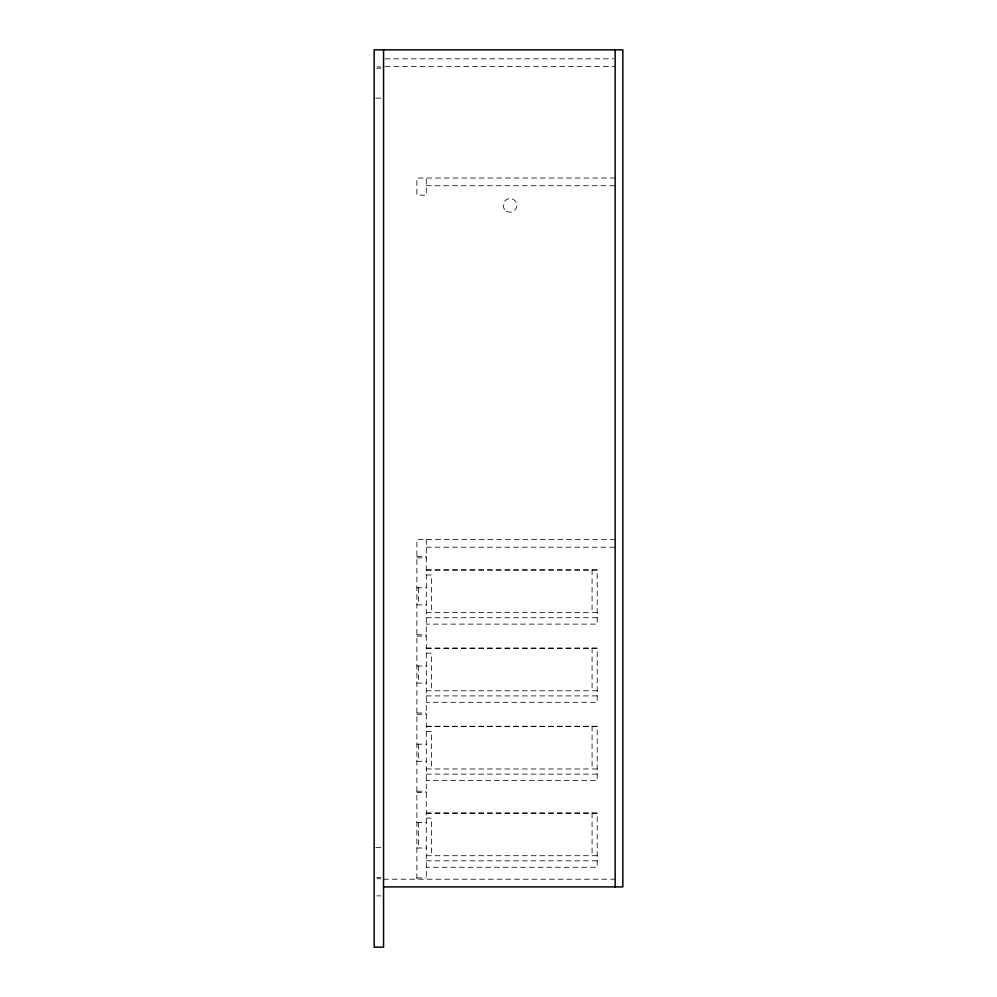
<?xml version="1.0" encoding="UTF-8"?>
<svg xmlns="http://www.w3.org/2000/svg" width="997" height="997" viewBox="0 0 997 997"><rect width="100%" height="100%" fill="white"/><g stroke="black" fill="none" stroke-linecap="round" stroke-linejoin="round"><path stroke-width="0.75" stroke-dasharray="4.99 3.74" d="M385.116 58.823L613.591 58.823M385.116 66.512L615.149 66.512M376.841 66.936L380.879 66.936M376.841 68.22L380.879 68.22M375.869 98.13L383.558 98.13M615.149 178.039L416.883 178.039L416.883 195.125L426.292 195.125L426.292 178.039M426.292 185.729L615.149 185.729M615.149 539.514L416.883 539.514L416.883 879.217M426.292 547.216L615.149 547.216M416.883 556.613L426.292 556.613M416.883 557.896L426.292 557.896M426.292 569.86L597.203 569.86L597.203 624.122L426.292 624.122M426.292 570.11L597.203 570.11M426.292 574.982L431.414 574.982L431.414 612.582M416.883 587.806L426.292 587.806M416.883 604.892L426.292 604.892M426.292 612.582L597.203 612.582M426.292 617.716L597.203 617.716M416.883 634.802L426.292 634.802M416.883 636.086L426.292 636.086M426.292 648.05L597.203 648.05L597.203 702.312L426.292 702.312M426.292 648.312L597.203 648.312M426.292 653.172L431.414 653.172L431.414 690.784M416.883 665.996L426.292 665.996M416.883 683.082L426.292 683.082M426.292 690.784L597.203 690.784M426.292 695.906L597.203 695.906M416.883 712.992L426.292 712.992M416.883 714.276L426.292 714.276M426.292 726.24L597.203 726.24L597.203 780.514L426.292 780.514M426.292 726.501L597.203 726.501M426.292 731.374L431.414 731.374L431.414 768.974M416.883 744.186L426.292 744.186M416.883 761.284L426.292 761.284M426.292 768.974L597.203 768.974M426.292 774.096L597.203 774.096M416.883 791.194L426.292 791.194M416.883 792.478L426.292 792.478M426.292 812.979L597.203 812.979L597.203 867.253L426.292 867.253M426.292 813.24L597.203 813.24M426.292 818.113L431.414 818.113L431.414 855.713M416.883 822.388L426.292 822.388M375.869 847.587L383.558 847.587M416.883 848.023L426.292 848.023M426.292 855.713L597.203 855.713M426.292 860.835L597.203 860.835M376.841 877.497L380.879 877.497M416.883 877.933L426.292 877.933M376.841 878.781L380.879 878.781M383.558 879.217L615.149 879.217M376.841 895.879L380.879 895.879M592.081 569.86L592.081 612.582M592.081 648.05L592.081 690.784M592.081 726.24L592.081 768.974M592.081 812.979L592.081 855.713M426.292 539.514L426.292 879.217M418.603 587.806L418.603 604.892M418.603 665.996L418.603 683.082M418.603 744.186L418.603 761.284M418.603 822.388L418.603 848.023M506.613 211.302A6.842 6.842 0 0 0 516.87 205.382A6.842 6.842 0 0 0 506.613 199.462A6.842 6.842 0 0 0 506.613 211.302"/><path stroke-width="1.5" d="M383.558 886.906L622.838 886.906L622.838 49.85L374.162 49.85L374.162 947.15L383.558 947.15L383.558 49.85M615.149 49.85L615.149 886.906"/></g></svg>
